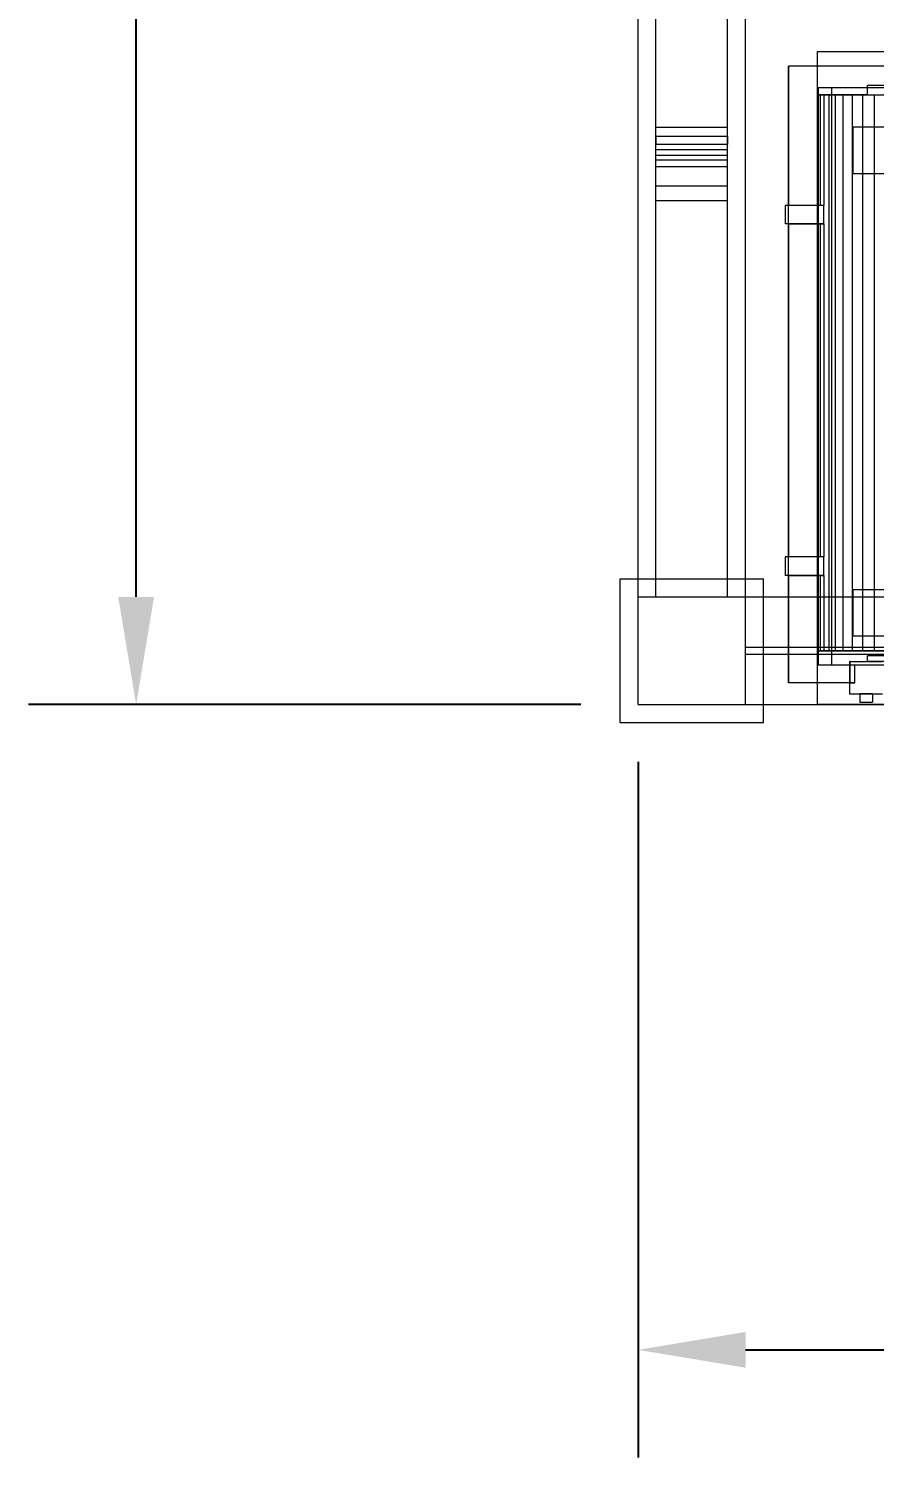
# Model space of a CAD drawing. Header units: millimetres. Extents: x -1970 to 59977, y -65068 to 6837.
# Drawn here: x 23778 to 24958, y -20530 to -18538 of the extents above; entities that cross this region are included whole.
import ezdxf

# ---------------------------------------------------------------- set-up
doc = ezdxf.new("R2010")
doc.units = ezdxf.units.MM
doc.layers.add('COTAS_O', color=1, linetype='Continuous', lineweight=0)
doc.layers.add('superior_briquetadora', color=7, linetype='Continuous', lineweight=0)
doc.dimstyles.new('R19_100', dxfattribs={"dimtxt": 250, "dimasz": 150, "dimexe": 150, "dimexo": 80, "dimgap": 100, "dimtad": 1, "dimtih": 1, "dimtoh": 1, "dimdsep": 46, "dimcen": 0.09, "dimadec": 0, "dimazin": 0, "dimtfac": 1, "dimtdec": 4, "dimtofl": 0, "dimtmove": 0, "dimatfit": 3, "dimfxl": 1, "dimtolj": 1, "dimtzin": 0, "dimarcsym": 0})

# ---------------------------------------------------------------- blocks, each defined once
blk = doc.blocks.new('*D33')
at = {"layer": 'COTAS_O', "color": 0, "lineweight": -2, "transparency": 16777216}
for p, q in [((24628.2, -19560), (24628.2, -20530)), ((26828.2, -19560), (26828.2, -20530)), ((24778.2, -20380), (26678.2, -20380))]:
    blk.add_line(p, q, dxfattribs=at)
at = {"layer": 'COTAS_O', "color": 0, "transparency": 16777216}
for points in [[(24778.2, -20355), (24778.2, -20405), (24628.2, -20380)], [(26678.2, -20355), (26678.2, -20405), (26828.2, -20380)]]:
    blk.add_solid(points, dxfattribs=at)
at = {"layer": 'Defpoints', "color": 0, "transparency": 16777216}
for p in [(24628.2, -19480), (26828.2, -19480), (26828.2, -20380)]:
    blk.add_point(p, dxfattribs=at)
blk = doc.blocks.new('*D34')
at = {"layer": 'COTAS_O', "color": 0, "lineweight": -2, "transparency": 16777216}
for p, q in [((24548.2, -17510), (23778.2, -17510)), ((23928.2, -19330), (23928.2, -17660)), ((24548.2, -19480), (23778.2, -19480))]:
    blk.add_line(p, q, dxfattribs=at)
at = {"layer": 'COTAS_O', "color": 0, "transparency": 16777216}
for points in [[(23903.2, -17660), (23953.2, -17660), (23928.2, -17510)], [(23903.2, -19330), (23953.2, -19330), (23928.2, -19480)]]:
    blk.add_solid(points, dxfattribs=at)
at = {"layer": 'Defpoints', "color": 0, "transparency": 16777216}
for p in [(23928.2, -17510), (24628.2, -17510), (24628.2, -19480)]:
    blk.add_point(p, dxfattribs=at)

msp = doc.modelspace()

# ---------------------------------------------------------------- linework, layer by layer
at = {"layer": 'superior_briquetadora'}
for p, q in [((24628.187, -19330), (24628.187, -17660)), ((24653.187, -18720.639), (24653.187, -17660)), ((24653.187, -18674.804), (24653.187, -17660)), ((24753.187, -18720.639), (24753.187, -17660)), ((24753.187, -18674.804), (24753.187, -17660)), ((24778.187, -19330), (24778.187, -17660)), ((24628.187, -19480), (24628.187, -18460)), ((24778.187, -19330), (24778.187, -18460)), ((24628.187, -19480), (24628.187, -18500)), ((24778.187, -19330), (24778.187, -18500)), ((24878.187, -18570), (24878.187, -19480)), ((25858.187, -18570), (24878.187, -18570)), ((25156.722, -18590), (24838.187, -18590)), ((24838.187, -18590), (24838.187, -18784)), ((24838.187, -19450), (24838.187, -18590)), ((25167.796, -18590), (24838.187, -18590)), ((25167.796, -18620), (24879.399, -18620)), ((24879.399, -18620), (24879.399, -19425)), ((24898.187, -18620), (24879.399, -18620)), ((24898.187, -18620), (24898.187, -19425)), ((25038.187, -18620), (24898.187, -18620)), ((24948.187, -18630), (24948.187, -18617)), ((24971.187, -18617), (24948.187, -18617)), ((24948.187, -18630), (24878.187, -18630)), ((24878.187, -18630), (24879.193, -18630)), ((24878.187, -18630), (24878.187, -18784)), ((24879.193, -18630), (24882.207, -18630)), ((24879.193, -18630), (24879.193, -18784)), ((24882.207, -18630), (24887.217, -18630)), ((24882.207, -18630), (24882.207, -18784)), ((24887.217, -18630), (24894.201, -18630)), ((24887.217, -18630), (24887.217, -18784)), ((24894.201, -18630), (24903.129, -18630)), ((24894.201, -18630), (24894.201, -19405)), ((24903.129, -18630), (24913.963, -18630)), ((24903.129, -18630), (24903.129, -19405)), ((24913.963, -18630), (24926.656, -18630)), ((24913.963, -18630), (24913.963, -19405)), ((24926.656, -18630), (24941.155, -18630)), ((24926.656, -18630), (24926.656, -19405)), ((24941.155, -18630), (24957.396, -18630)), ((24941.155, -18630), (24941.155, -19405)), ((24948.187, -18630), (24971.187, -18630)), ((24957.396, -18630), (24975.311, -18630)), ((24957.396, -18630), (24957.396, -19405)), ((24653.187, -18714.105), (24653.187, -18674.804)), ((24653.187, -18674.804), (24753.187, -18674.804)), ((24653.187, -18687.386), (24653.187, -18698.89)), ((24653.187, -18706.157), (24653.187, -18687.386)), ((24653.187, -18687.386), (24753.187, -18687.386)), ((24753.187, -18714.105), (24753.187, -18674.804)), ((24753.187, -18687.386), (24753.187, -18698.89)), ((24753.187, -18706.157), (24753.187, -18687.386)), ((24928.187, -18740), (24928.187, -18675)), ((25038.187, -18675), (24928.187, -18675)), ((25000.608, -18675), (24928.187, -18675)), ((24653.187, -18706.157), (24653.187, -18698.89)), ((24653.187, -18698.89), (24753.187, -18698.89)), ((24653.187, -18706.157), (24753.187, -18706.157)), ((24753.187, -18706.157), (24753.187, -18698.89)), ((24653.187, -18730), (24653.187, -18714.105)), ((24653.187, -18714.105), (24753.187, -18714.105)), ((24653.187, -19330), (24653.187, -18720.639)), ((24653.187, -18720.639), (24753.187, -18720.639)), ((24753.187, -18730), (24753.187, -18714.105)), ((24753.187, -19330), (24753.187, -18720.639)), ((24653.187, -18756.963), (24653.187, -18730)), ((24653.187, -18730), (24753.187, -18730)), ((24753.187, -18756.963), (24753.187, -18730)), ((25038.187, -18740), (24928.187, -18740)), ((25000.608, -18740), (24928.187, -18740)), ((24653.187, -18777.418), (24653.187, -18756.963)), ((24653.187, -18756.963), (24753.187, -18756.963)), ((24753.187, -18777.418), (24753.187, -18756.963)), ((24653.187, -19330), (24653.187, -18777.418)), ((24653.187, -18777.418), (24753.187, -18777.418)), ((24753.187, -19330), (24753.187, -18777.418)), ((24887.221, -18784), (24833.187, -18784)), ((24833.187, -18784), (24833.187, -18810)), ((24838.187, -18784), (24833.187, -18784)), ((24878.187, -18784), (24838.187, -18784)), ((24838.187, -18810), (24838.187, -18784)), ((24879.193, -18784), (24878.187, -18784)), ((24882.207, -18784), (24879.193, -18784)), ((24887.217, -18784), (24882.207, -18784)), ((24887.221, -18810), (24887.221, -18784)), ((24887.221, -18810), (24833.187, -18810)), ((24838.187, -18810), (24833.187, -18810)), ((24838.187, -18810), (24878.187, -18810)), ((24838.187, -18810), (24838.187, -19274)), ((24878.187, -18810), (24878.187, -19274)), ((24878.187, -18810), (24879.193, -18810)), ((24879.193, -18810), (24879.193, -19274)), ((24879.193, -18810), (24882.207, -18810)), ((24882.207, -18810), (24882.207, -19274)), ((24882.207, -18810), (24887.217, -18810)), ((24887.217, -18810), (24887.217, -19274)), ((24887.221, -19274), (24833.187, -19274)), ((24833.187, -19274), (24833.187, -19300)), ((24838.187, -19274), (24833.187, -19274)), ((24878.187, -19274), (24838.187, -19274)), ((24838.187, -19300), (24838.187, -19274)), ((24879.193, -19274), (24878.187, -19274)), ((24882.207, -19274), (24879.193, -19274)), ((24887.217, -19274), (24882.207, -19274)), ((24887.221, -19300), (24887.221, -19274)), ((24603.187, -19505), (24603.187, -19305)), ((24603.187, -19305), (24803.187, -19305)), ((24803.187, -19505), (24803.187, -19305)), ((24887.221, -19300), (24833.187, -19300)), ((24838.187, -19300), (24833.187, -19300)), ((24838.187, -19300), (24878.187, -19300)), ((24838.187, -19300), (24838.187, -19450)), ((24878.187, -19300), (24878.187, -19405)), ((24878.187, -19300), (24879.193, -19300)), ((24879.193, -19300), (24879.193, -19405)), ((24879.193, -19300), (24882.207, -19300)), ((24882.207, -19300), (24882.207, -19405)), ((24882.207, -19300), (24887.217, -19300)), ((24887.217, -19300), (24887.217, -19405)), ((24928.187, -19385), (24928.187, -19320)), ((25038.187, -19320), (24928.187, -19320)), ((25000.608, -19320), (24928.187, -19320)), ((24628.187, -19480), (24628.187, -19330)), ((24628.187, -19330), (24778.187, -19330)), ((24653.187, -19330), (24753.187, -19330)), ((24778.187, -19480), (24778.187, -19330)), ((24778.187, -19330), (26678.187, -19330)), ((25038.187, -19385), (24928.187, -19385)), ((25000.608, -19385), (24928.187, -19385)), ((24778.187, -19410), (24778.187, -19400)), ((24778.187, -19400), (26678.187, -19400)), ((25818.187, -19405), (24878.187, -19405)), ((24878.187, -19405), (24879.193, -19405)), ((24879.193, -19405), (24882.207, -19405)), ((24882.207, -19405), (24887.217, -19405)), ((24887.217, -19405), (24894.201, -19405)), ((24894.201, -19405), (24903.129, -19405)), ((24903.129, -19405), (24913.963, -19405)), ((24913.963, -19405), (24926.656, -19405)), ((24926.656, -19405), (24941.155, -19405)), ((24941.155, -19405), (24957.396, -19405)), ((24957.396, -19405), (24975.311, -19405)), ((24778.187, -19410), (26678.187, -19410)), ((24930.346, -19425), (24879.399, -19425)), ((24898.187, -19425), (24879.399, -19425)), ((24988.187, -19425), (24898.187, -19425)), ((24923.187, -19420), (24924.537, -19420)), ((24923.187, -19420), (24923.187, -19465)), ((24923.215, -19420), (24923.194, -19420)), ((24923.25, -19420), (24923.215, -19420)), ((24923.299, -19420), (24923.25, -19420)), ((24923.363, -19420), (24923.299, -19420)), ((24923.44, -19420), (24923.363, -19420)), ((24923.532, -19420), (24923.44, -19420)), ((24923.532, -19420), (24923.532, -19450)), ((24923.532, -19420), (24948.187, -19420)), ((24924.537, -19420), (24928.564, -19420)), ((24928.564, -19420), (24935.191, -19420)), ((24930.346, -19450), (24930.346, -19425)), ((24935.284, -19425), (24930.346, -19425)), ((24935.191, -19420), (24944.296, -19420)), ((24941.442, -19425), (24935.284, -19425)), ((24948.763, -19425), (24941.442, -19425)), ((24944.296, -19420), (24955.708, -19420)), ((24948.187, -19420), (24948.187, -19412)), ((24971.187, -19412), (24948.187, -19412)), ((24971.187, -19420), (24948.187, -19420)), ((24957.18, -19425), (24948.763, -19425)), ((24955.708, -19420), (24969.216, -19420)), ((24966.615, -19425), (24957.18, -19425)), ((24923.532, -19450), (24838.187, -19450)), ((24930.346, -19450), (24838.187, -19450)), ((24923.187, -19465), (24924.537, -19465)), ((24923.532, -19450), (24923.974, -19450)), ((24923.974, -19450), (24924.594, -19450)), ((24924.537, -19465), (24928.564, -19465)), ((24924.594, -19450), (24925.393, -19450)), ((24925.393, -19450), (24926.369, -19450)), ((24926.369, -19450), (24927.521, -19450)), ((24927.521, -19450), (24928.847, -19450)), ((24928.564, -19465), (24935.191, -19465)), ((24928.847, -19450), (24930.346, -19450)), ((24935.191, -19465), (24944.296, -19465)), ((24938.278, -19465), (24937.387, -19465)), ((24937.387, -19465), (24937.387, -19477)), ((24940.775, -19465), (24938.278, -19465)), ((24944.384, -19465), (24940.775, -19465)), ((24944.296, -19465), (24955.708, -19465)), ((24948.389, -19465), (24944.384, -19465)), ((24951.998, -19465), (24948.389, -19465)), ((24954.495, -19465), (24951.998, -19465)), ((24955.387, -19465), (24954.495, -19465)), ((24955.387, -19465), (24955.387, -19477)), ((24955.708, -19465), (24969.216, -19465)), ((24628.187, -19480), (24778.187, -19480)), ((24628.187, -19480), (26828.187, -19480)), ((24778.187, -19480), (26678.187, -19480)), ((25858.187, -19480), (24878.187, -19480)), ((24937.387, -19477), (24938.278, -19477)), ((24938.278, -19477), (24940.775, -19477)), ((24940.775, -19477), (24944.384, -19477)), ((24944.384, -19477), (24948.389, -19477)), ((24948.389, -19477), (24951.998, -19477)), ((24951.998, -19477), (24954.495, -19477)), ((24954.495, -19477), (24955.387, -19477)), ((24603.187, -19505), (24803.187, -19505))]:
    msp.add_line(p, q, dxfattribs=at)

# ---------------------------------------------------------------- dimensions: what is measured, and where the dimension line sits
at = {"layer": 'COTAS_O'}
for p2, distance, picture, middle in [((24628.187, -17510), 700, '*D34', (23928.187, -18495)), ((26828.187, -19480), -900, '*D33', (25728.187, -20380))]:
    dim = msp.add_aligned_dim(p1=(24628.187, -19480), p2=p2, distance=distance, text='<> O', dimstyle='R19_100', dxfattribs=at)
    dim.commit()
    dim.dimension.update_dxf_attribs({"geometry": picture, "text_midpoint": middle})

doc.saveas('drawing.dxf')
